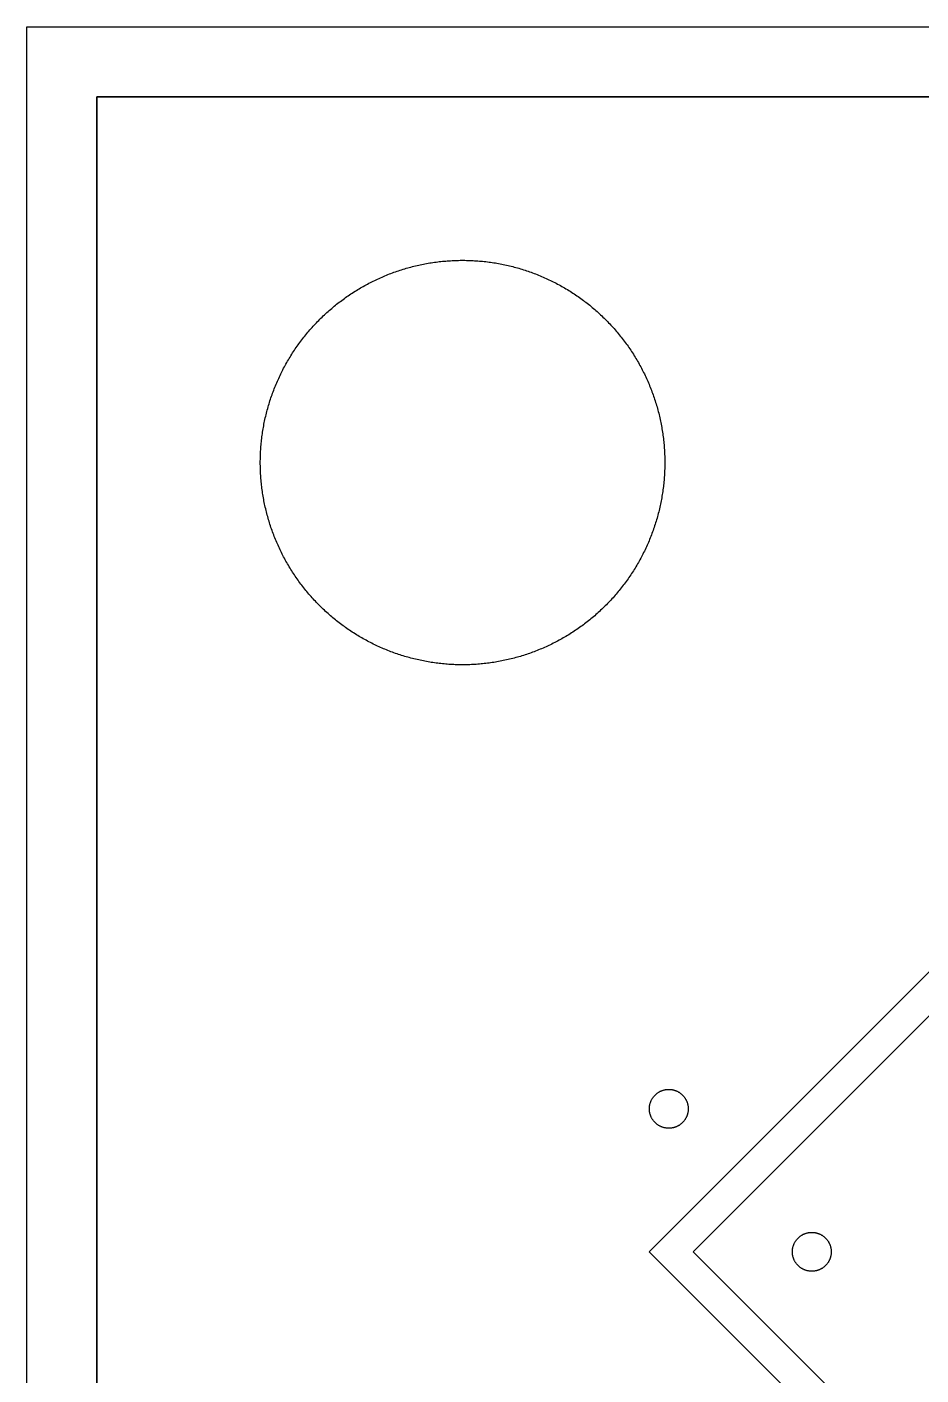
# Model space of a CAD drawing. Extents: x -16500 to 16500, y -16500 to 38576.
# Drawn here: x -16500 to -10753, y 7835 to 16500 of the extents above; entities that cross this region are included whole.
import ezdxf

# ---------------------------------------------------------------- set-up
doc = ezdxf.new("R2010")
doc.units = 0
doc.header["$MEASUREMENT"] = 0
for name, color, linetype in [('Bottom', 2, 'Continuous'), ('Top', 1, 'Continuous'), ('Vias', 60, 'Continuous')]:
    doc.layers.add(name, color=color, linetype=linetype)

msp = doc.modelspace()

# ---------------------------------------------------------------- linework, layer by layer
at = {"layer": 'Bottom', "linetype": 'Continuous'}
for points in [[(-16500, 16500), (16500, 16500), (16500, -16500), (-16500, -16500)], [(-16050, 16050), (16050, 16050), (16050, -16050), (-16050, -16050)]]:
    msp.add_lwpolyline(points, close=True, dxfattribs=at)
at = {"layer": 'Top'}
for points in [[(-16500, -16050), (-16500, 16500), (16500, 16500), (16500, -16500), (-16500, -16500), (-16500, -16050)], [(-16050, -16050), (16050, -16050), (16050, 16050), (-16050, 16050)]]:
    msp.add_lwpolyline(points, close=True, dxfattribs=at)
at = {"layer": 'Top', "linetype": 'Continuous'}
for points in [[(-5291.342, 9164.874), (-8626.704, 12500.234), (-12500.234, 8626.703), (-9290.551, 5417.021), (-13700.786, 6354.445), (-14839.727, 996.153), (-10392.695, 50.907), (-14945.686, -1169.063), (-13527.876, -6460.405), (-9164.874, -5291.342), (-12500.235, -8626.702), (-8626.705, -12500.234), (-5417.021, -9290.551), (-6354.445, -13700.786), (-996.153, -14839.727), (-50.907, -10392.695)], [(-5040.676, 9002.117), (-5233.862, 8950.353), (-5417.146, 9007.834), (-8626.704, 12217.392), (-12217.392, 8626.703), (-9007.833, 5417.146), (-9106.927, 5173.522), (-13546.739, 6117.234), (-14602.515, 1150.2), (-10162.703, 206.489), (-10204.285, 10.859), (-10316.4, -135.705), (-14700.737, -1310.485), (-13386.454, -6215.456), (-9002.117, -5040.676), (-8950.353, -5233.862), (-9007.834, -5417.145), (-12217.392, -8626.702), (-8626.704, -12217.391), (-5417.146, -9007.834), (-5173.522, -9106.927), (-6117.234, -13546.739), (-1150.2, -14602.515), (-206.489, -10162.703)]]:
    msp.add_lwpolyline(points, dxfattribs=at)
at = {"layer": 'Vias'}
for points in [[(-13705.17, 12400.01), (-13715.509, 12400.093), (-13725.847, 12400.257), (-13736.183, 12400.504), (-13746.517, 12400.833), (-13756.849, 12401.244), (-13767.176, 12401.737), (-13777.5, 12402.312), (-13787.818, 12402.97), (-13798.131, 12403.709), (-13808.438, 12404.53), (-13818.738, 12405.434), (-13829.03, 12406.419), (-13839.314, 12407.486), (-13849.589, 12408.635), (-13859.855, 12409.866), (-13870.111, 12411.178), (-13880.356, 12412.572), (-13890.59, 12414.047), (-13900.811, 12415.603), (-13911.02, 12417.241), (-13921.216, 12418.96), (-13931.397, 12420.76), (-13941.564, 12422.641), (-13951.716, 12424.602), (-13961.851, 12426.645), (-13971.971, 12428.768), (-13982.072, 12430.971), (-13992.157, 12433.254), (-14002.222, 12435.618), (-14012.269, 12438.062), (-14022.295, 12440.585), (-14032.302, 12443.188), (-14042.287, 12445.871), (-14052.251, 12448.633), (-14062.192, 12451.474), (-14072.11, 12454.394), (-14082.005, 12457.393), (-14091.876, 12460.471), (-14101.722, 12463.627), (-14111.543, 12466.861), (-14121.337, 12470.173), (-14131.105, 12473.563), (-14140.846, 12477.03), (-14150.558, 12480.575), (-14160.243, 12484.197), (-14169.898, 12487.896), (-14179.523, 12491.672), (-14189.118, 12495.524), (-14198.682, 12499.452), (-14208.215, 12503.456), (-14217.715, 12507.536), (-14227.183, 12511.691), (-14236.617, 12515.921), (-14246.018, 12520.227), (-14255.383, 12524.607), (-14264.714, 12529.061), (-14274.009, 12533.589), (-14283.268, 12538.192), (-14292.49, 12542.867), (-14301.674, 12547.616), (-14310.82, 12552.438), (-14319.928, 12557.332), (-14328.996, 12562.299), (-14338.025, 12567.337), (-14347.013, 12572.448), (-14355.96, 12577.629), (-14364.866, 12582.882), (-14373.73, 12588.205), (-14382.551, 12593.599), (-14391.329, 12599.062), (-14400.063, 12604.595), (-14408.753, 12610.198), (-14417.398, 12615.869), (-14425.998, 12621.609), (-14434.552, 12627.417), (-14443.059, 12633.293), (-14451.52, 12639.237), (-14459.932, 12645.248), (-14468.297, 12651.325), (-14476.613, 12657.469), (-14484.88, 12663.678), (-14493.098, 12669.953), (-14501.265, 12676.294), (-14509.381, 12682.699), (-14517.447, 12689.168), (-14525.46, 12695.702), (-14533.422, 12702.299), (-14541.33, 12708.959), (-14549.186, 12715.681), (-14556.988, 12722.466), (-14564.735, 12729.313), (-14572.428, 12736.221), (-14580.066, 12743.19), (-14587.648, 12750.22), (-14595.173, 12757.31), (-14602.643, 12764.459), (-14610.055, 12771.668), (-14617.409, 12778.935), (-14624.706, 12786.261), (-14631.944, 12793.644), (-14639.123, 12801.085), (-14646.242, 12808.582), (-14653.302, 12816.136), (-14660.302, 12823.746), (-14667.24, 12831.412), (-14674.118, 12839.132), (-14680.934, 12846.907), (-14687.688, 12854.735), (-14694.379, 12862.617), (-14701.008, 12870.552), (-14707.573, 12878.54), (-14714.075, 12886.58), (-14720.512, 12894.67), (-14726.885, 12902.812), (-14733.192, 12911.005), (-14739.435, 12919.247), (-14745.612, 12927.539), (-14751.722, 12935.879), (-14757.766, 12944.268), (-14763.743, 12952.705), (-14769.653, 12961.189), (-14775.495, 12969.719), (-14781.269, 12978.296), (-14786.975, 12986.919), (-14792.612, 12995.586), (-14798.18, 13004.298), (-14803.678, 13013.055), (-14809.107, 13021.854), (-14814.465, 13030.697), (-14819.753, 13039.582), (-14824.97, 13048.508), (-14830.116, 13057.476), (-14835.191, 13066.485), (-14840.193, 13075.533), (-14845.124, 13084.621), (-14849.982, 13093.748), (-14854.767, 13102.914), (-14859.48, 13112.117), (-14864.119, 13121.357), (-14868.684, 13130.634), (-14873.175, 13139.947), (-14877.593, 13149.295), (-14881.935, 13158.678), (-14886.203, 13168.096), (-14890.396, 13177.547), (-14894.514, 13187.031), (-14898.556, 13196.547), (-14902.522, 13206.096), (-14906.412, 13215.676), (-14910.226, 13225.286), (-14913.963, 13234.926), (-14917.624, 13244.596), (-14921.207, 13254.294), (-14924.713, 13264.021), (-14928.142, 13273.776), (-14931.493, 13283.557), (-14934.766, 13293.364), (-14937.961, 13303.198), (-14941.078, 13313.056), (-14944.116, 13322.939), (-14947.076, 13332.846), (-14949.956, 13342.776), (-14952.758, 13352.728), (-14955.48, 13362.703), (-14958.123, 13372.699), (-14960.687, 13382.716), (-14963.17, 13392.752), (-14965.574, 13402.808), (-14967.897, 13412.883), (-14970.141, 13422.976), (-14972.304, 13433.087), (-14974.387, 13443.214), (-14976.389, 13453.358), (-14978.31, 13463.517), (-14980.15, 13473.692), (-14981.91, 13483.88), (-14983.588, 13494.083), (-14985.185, 13504.298), (-14986.701, 13514.526), (-14988.135, 13524.765), (-14989.488, 13535.015), (-14990.76, 13545.276), (-14991.949, 13555.547), (-14993.057, 13565.827), (-14994.084, 13576.115), (-14995.028, 13586.411), (-14995.89, 13596.715), (-14996.671, 13607.025), (-14997.369, 13617.34), (-14997.986, 13627.661), (-14998.52, 13637.987), (-14998.972, 13648.317), (-14999.342, 13658.649), (-14999.63, 13668.985), (-14999.836, 13679.322), (-14999.959, 13689.661), (-15000, 13700), (-14999.959, 13710.339), (-14999.836, 13720.678), (-14999.63, 13731.015), (-14999.342, 13741.351), (-14998.972, 13751.683), (-14998.52, 13762.013), (-14997.986, 13772.339), (-14997.369, 13782.66), (-14996.671, 13792.975), (-14995.89, 13803.285), (-14995.028, 13813.589), (-14994.084, 13823.885), (-14993.057, 13834.173), (-14991.949, 13844.453), (-14990.76, 13854.724), (-14989.488, 13864.985), (-14988.135, 13875.235), (-14986.701, 13885.474), (-14985.185, 13895.702), (-14983.588, 13905.917), (-14981.91, 13916.12), (-14980.15, 13926.308), (-14978.31, 13936.483), (-14976.389, 13946.642), (-14974.387, 13956.786), (-14972.304, 13966.913), (-14970.141, 13977.024), (-14967.897, 13987.117), (-14965.574, 13997.192), (-14963.17, 14007.248), (-14960.687, 14017.284), (-14958.123, 14027.301), (-14955.48, 14037.297), (-14952.758, 14047.272), (-14949.956, 14057.224), (-14947.076, 14067.154), (-14944.116, 14077.061), (-14941.078, 14086.944), (-14937.961, 14096.802), (-14934.766, 14106.636), (-14931.493, 14116.443), (-14928.142, 14126.224), (-14924.713, 14135.979), (-14921.207, 14145.706), (-14917.624, 14155.404), (-14913.963, 14165.074), (-14910.226, 14174.714), (-14906.412, 14184.324), (-14902.522, 14193.904), (-14898.556, 14203.453), (-14894.514, 14212.969), (-14890.396, 14222.453), (-14886.203, 14231.904), (-14881.935, 14241.322), (-14877.593, 14250.705), (-14873.175, 14260.053), (-14868.684, 14269.366), (-14864.119, 14278.643), (-14859.48, 14287.883), (-14854.767, 14297.086), (-14849.982, 14306.252), (-14845.124, 14315.379), (-14840.193, 14324.467), (-14835.191, 14333.515), (-14830.116, 14342.524), (-14824.97, 14351.492), (-14819.753, 14360.418), (-14814.465, 14369.303), (-14809.107, 14378.146), (-14803.678, 14386.945), (-14798.18, 14395.702), (-14792.612, 14404.414), (-14786.975, 14413.081), (-14781.269, 14421.704), (-14775.495, 14430.281), (-14769.653, 14438.811), (-14763.743, 14447.295), (-14757.766, 14455.732), (-14751.722, 14464.121), (-14745.612, 14472.461), (-14739.435, 14480.753), (-14733.192, 14488.995), (-14726.885, 14497.188), (-14720.512, 14505.33), (-14714.075, 14513.42), (-14707.573, 14521.46), (-14701.008, 14529.448), (-14694.379, 14537.383), (-14687.688, 14545.265), (-14680.934, 14553.093), (-14674.118, 14560.868), (-14667.24, 14568.588), (-14660.302, 14576.254), (-14653.302, 14583.864), (-14646.242, 14591.418), (-14639.123, 14598.915), (-14631.944, 14606.356), (-14624.706, 14613.739), (-14617.409, 14621.065), (-14610.055, 14628.332), (-14602.643, 14635.541), (-14595.173, 14642.69), (-14587.648, 14649.78), (-14580.066, 14656.81), (-14572.428, 14663.779), (-14564.735, 14670.687), (-14556.988, 14677.534), (-14549.186, 14684.319), (-14541.33, 14691.041), (-14533.422, 14697.701), (-14525.46, 14704.298), (-14517.447, 14710.832), (-14509.381, 14717.301), (-14501.265, 14723.706), (-14493.098, 14730.047), (-14484.88, 14736.322), (-14476.613, 14742.531), (-14468.297, 14748.675), (-14459.932, 14754.752), (-14451.52, 14760.763), (-14443.059, 14766.707), (-14434.552, 14772.583), (-14425.998, 14778.391), (-14417.398, 14784.131), (-14408.753, 14789.802), (-14400.063, 14795.405), (-14391.329, 14800.938), (-14382.551, 14806.401), (-14373.73, 14811.795), (-14364.866, 14817.118), (-14355.96, 14822.371), (-14347.013, 14827.552), (-14338.025, 14832.663), (-14328.996, 14837.701), (-14319.928, 14842.668), (-14310.82, 14847.562), (-14301.674, 14852.384), (-14292.49, 14857.133), (-14283.268, 14861.808), (-14274.009, 14866.411), (-14264.714, 14870.939), (-14255.383, 14875.393), (-14246.018, 14879.773), (-14236.617, 14884.079), (-14227.183, 14888.309), (-14217.715, 14892.464), (-14208.215, 14896.544), (-14198.682, 14900.548), (-14189.118, 14904.476), (-14179.523, 14908.328), (-14169.898, 14912.104), (-14160.243, 14915.803), (-14150.558, 14919.425), (-14140.846, 14922.97), (-14131.105, 14926.437), (-14121.337, 14929.827), (-14111.543, 14933.139), (-14101.722, 14936.373), (-14091.876, 14939.529), (-14082.005, 14942.607), (-14072.11, 14945.606), (-14062.192, 14948.526), (-14052.251, 14951.367), (-14042.287, 14954.129), (-14032.302, 14956.812), (-14022.295, 14959.415), (-14012.269, 14961.938), (-14002.222, 14964.382), (-13992.157, 14966.746), (-13982.072, 14969.029), (-13971.971, 14971.232), (-13961.851, 14973.355), (-13951.716, 14975.398), (-13941.564, 14977.359), (-13931.397, 14979.24), (-13921.216, 14981.04), (-13911.02, 14982.759), (-13900.811, 14984.397), (-13890.59, 14985.953), (-13880.356, 14987.428), (-13870.111, 14988.822), (-13859.855, 14990.134), (-13849.589, 14991.365), (-13839.314, 14992.514), (-13829.03, 14993.581), (-13818.738, 14994.566), (-13808.438, 14995.47), (-13798.131, 14996.291), (-13787.818, 14997.03), (-13777.5, 14997.688), (-13767.176, 14998.263), (-13756.849, 14998.756), (-13746.517, 14999.167), (-13736.183, 14999.496), (-13725.847, 14999.743), (-13715.509, 14999.907), (-13705.17, 14999.99), (-13694.83, 14999.99), (-13684.491, 14999.907), (-13674.153, 14999.743), (-13663.817, 14999.496), (-13653.483, 14999.167), (-13643.151, 14998.756), (-13632.824, 14998.263), (-13622.5, 14997.688), (-13612.182, 14997.03), (-13601.869, 14996.291), (-13591.562, 14995.47), (-13581.262, 14994.566), (-13570.97, 14993.581), (-13560.686, 14992.514), (-13550.411, 14991.365), (-13540.145, 14990.134), (-13529.889, 14988.822), (-13519.644, 14987.428), (-13509.41, 14985.953), (-13499.189, 14984.397), (-13488.98, 14982.759), (-13478.784, 14981.04), (-13468.603, 14979.24), (-13458.436, 14977.359), (-13448.284, 14975.398), (-13438.149, 14973.355), (-13428.029, 14971.232), (-13417.928, 14969.029), (-13407.843, 14966.746), (-13397.778, 14964.382), (-13387.731, 14961.938), (-13377.705, 14959.415), (-13367.698, 14956.812), (-13357.713, 14954.129), (-13347.749, 14951.367), (-13337.808, 14948.526), (-13327.89, 14945.606), (-13317.995, 14942.607), (-13308.124, 14939.529), (-13298.278, 14936.373), (-13288.457, 14933.139), (-13278.663, 14929.827), (-13268.895, 14926.437), (-13259.154, 14922.97), (-13249.442, 14919.425), (-13239.757, 14915.803), (-13230.102, 14912.104), (-13220.477, 14908.328), (-13210.882, 14904.476), (-13201.318, 14900.548), (-13191.785, 14896.544), (-13182.285, 14892.464), (-13172.817, 14888.309), (-13163.383, 14884.079), (-13153.982, 14879.773), (-13144.617, 14875.393), (-13135.286, 14870.939), (-13125.991, 14866.411), (-13116.732, 14861.808), (-13107.51, 14857.133), (-13098.326, 14852.384), (-13089.18, 14847.562), (-13080.072, 14842.668), (-13071.004, 14837.701), (-13061.975, 14832.663), (-13052.987, 14827.552), (-13044.04, 14822.371), (-13035.134, 14817.118), (-13026.27, 14811.795), (-13017.449, 14806.401), (-13008.671, 14800.938), (-12999.937, 14795.405), (-12991.247, 14789.802), (-12982.602, 14784.131), (-12974.002, 14778.391), (-12965.448, 14772.583), (-12956.941, 14766.707), (-12948.48, 14760.763), (-12940.068, 14754.752), (-12931.703, 14748.675), (-12923.387, 14742.531), (-12915.12, 14736.322), (-12906.902, 14730.047), (-12898.735, 14723.706), (-12890.619, 14717.301), (-12882.553, 14710.832), (-12874.54, 14704.298), (-12866.578, 14697.701), (-12858.67, 14691.041), (-12850.814, 14684.319), (-12843.012, 14677.534), (-12835.265, 14670.687), (-12827.572, 14663.779), (-12819.934, 14656.81), (-12812.352, 14649.78), (-12804.827, 14642.69), (-12797.357, 14635.541), (-12789.945, 14628.332), (-12782.591, 14621.065), (-12775.294, 14613.739), (-12768.056, 14606.356), (-12760.877, 14598.915), (-12753.758, 14591.418), (-12746.698, 14583.864), (-12739.698, 14576.254), (-12732.76, 14568.588), (-12725.882, 14560.868), (-12719.066, 14553.093), (-12712.312, 14545.265), (-12705.621, 14537.383), (-12698.992, 14529.448), (-12692.427, 14521.46), (-12685.925, 14513.42), (-12679.488, 14505.33), (-12673.115, 14497.188), (-12666.808, 14488.995), (-12660.565, 14480.753), (-12654.388, 14472.461), (-12648.278, 14464.121), (-12642.234, 14455.732), (-12636.257, 14447.295), (-12630.347, 14438.811), (-12624.505, 14430.281), (-12618.731, 14421.704), (-12613.025, 14413.081), (-12607.388, 14404.414), (-12601.82, 14395.702), (-12596.322, 14386.945), (-12590.893, 14378.146), (-12585.535, 14369.303), (-12580.247, 14360.418), (-12575.03, 14351.492), (-12569.884, 14342.524), (-12564.809, 14333.515), (-12559.807, 14324.467), (-12554.876, 14315.379), (-12550.018, 14306.252), (-12545.233, 14297.086), (-12540.52, 14287.883), (-12535.881, 14278.643), (-12531.316, 14269.366), (-12526.825, 14260.053), (-12522.407, 14250.705), (-12518.065, 14241.322), (-12513.797, 14231.904), (-12509.604, 14222.453), (-12505.486, 14212.969), (-12501.444, 14203.453), (-12497.478, 14193.904), (-12493.588, 14184.324), (-12489.774, 14174.714), (-12486.037, 14165.074), (-12482.376, 14155.404), (-12478.793, 14145.706), (-12475.287, 14135.979), (-12471.858, 14126.224), (-12468.507, 14116.443), (-12465.234, 14106.636), (-12462.039, 14096.802), (-12458.922, 14086.944), (-12455.884, 14077.061), (-12452.924, 14067.154), (-12450.044, 14057.224), (-12447.242, 14047.272), (-12444.52, 14037.297), (-12441.877, 14027.301), (-12439.313, 14017.284), (-12436.83, 14007.248), (-12434.426, 13997.192), (-12432.103, 13987.117), (-12429.859, 13977.024), (-12427.696, 13966.913), (-12425.613, 13956.786), (-12423.611, 13946.642), (-12421.69, 13936.483), (-12419.85, 13926.308), (-12418.09, 13916.12), (-12416.412, 13905.917), (-12414.815, 13895.702), (-12413.299, 13885.474), (-12411.865, 13875.235), (-12410.512, 13864.985), (-12409.24, 13854.724), (-12408.051, 13844.453), (-12406.943, 13834.173), (-12405.916, 13823.885), (-12404.972, 13813.589), (-12404.11, 13803.285), (-12403.329, 13792.975), (-12402.631, 13782.66), (-12402.014, 13772.339), (-12401.48, 13762.013), (-12401.028, 13751.683), (-12400.658, 13741.351), (-12400.37, 13731.015), (-12400.164, 13720.678), (-12400.041, 13710.339), (-12400, 13700), (-12400.041, 13689.661), (-12400.164, 13679.322), (-12400.37, 13668.985), (-12400.658, 13658.649), (-12401.028, 13648.317), (-12401.48, 13637.987), (-12402.014, 13627.661), (-12402.631, 13617.34), (-12403.329, 13607.025), (-12404.11, 13596.715), (-12404.972, 13586.411), (-12405.916, 13576.115), (-12406.943, 13565.827), (-12408.051, 13555.547), (-12409.24, 13545.276), (-12410.512, 13535.015), (-12411.865, 13524.765), (-12413.299, 13514.526), (-12414.815, 13504.298), (-12416.412, 13494.083), (-12418.09, 13483.88), (-12419.85, 13473.692), (-12421.69, 13463.517), (-12423.611, 13453.358), (-12425.613, 13443.214), (-12427.696, 13433.087), (-12429.859, 13422.976), (-12432.103, 13412.883), (-12434.426, 13402.808), (-12436.83, 13392.752), (-12439.313, 13382.716), (-12441.877, 13372.699), (-12444.52, 13362.703), (-12447.242, 13352.728), (-12450.044, 13342.776), (-12452.924, 13332.846), (-12455.884, 13322.939), (-12458.922, 13313.056), (-12462.039, 13303.198), (-12465.234, 13293.364), (-12468.507, 13283.557), (-12471.858, 13273.776), (-12475.287, 13264.021), (-12478.793, 13254.294), (-12482.376, 13244.596), (-12486.037, 13234.926), (-12489.774, 13225.286), (-12493.588, 13215.676), (-12497.478, 13206.096), (-12501.444, 13196.547), (-12505.486, 13187.031), (-12509.604, 13177.547), (-12513.797, 13168.096), (-12518.065, 13158.678), (-12522.407, 13149.295), (-12526.825, 13139.947), (-12531.316, 13130.634), (-12535.881, 13121.357), (-12540.52, 13112.117), (-12545.233, 13102.914), (-12550.018, 13093.748), (-12554.876, 13084.621), (-12559.807, 13075.533), (-12564.809, 13066.485), (-12569.884, 13057.476), (-12575.03, 13048.508), (-12580.247, 13039.582), (-12585.535, 13030.697), (-12590.893, 13021.854), (-12596.322, 13013.055), (-12601.82, 13004.298), (-12607.388, 12995.586), (-12613.025, 12986.919), (-12618.731, 12978.296), (-12624.505, 12969.719), (-12630.347, 12961.189), (-12636.257, 12952.705), (-12642.234, 12944.268), (-12648.278, 12935.879), (-12654.388, 12927.539), (-12660.565, 12919.247), (-12666.808, 12911.005), (-12673.115, 12902.812), (-12679.488, 12894.67), (-12685.925, 12886.58), (-12692.427, 12878.54), (-12698.992, 12870.552), (-12705.621, 12862.617), (-12712.312, 12854.735), (-12719.066, 12846.907), (-12725.882, 12839.132), (-12732.76, 12831.412), (-12739.698, 12823.746), (-12746.698, 12816.136), (-12753.758, 12808.582), (-12760.877, 12801.085), (-12768.056, 12793.644), (-12775.294, 12786.261), (-12782.591, 12778.935), (-12789.945, 12771.668), (-12797.357, 12764.459), (-12804.827, 12757.31), (-12812.352, 12750.22), (-12819.934, 12743.19), (-12827.572, 12736.221), (-12835.265, 12729.313), (-12843.012, 12722.466), (-12850.814, 12715.681), (-12858.67, 12708.959), (-12866.578, 12702.299), (-12874.54, 12695.702), (-12882.553, 12689.168), (-12890.619, 12682.699), (-12898.735, 12676.294), (-12906.902, 12669.953), (-12915.12, 12663.678), (-12923.387, 12657.469), (-12931.703, 12651.325), (-12940.068, 12645.248), (-12948.48, 12639.237), (-12956.941, 12633.293), (-12965.448, 12627.417), (-12974.002, 12621.609), (-12982.602, 12615.869), (-12991.247, 12610.198), (-12999.937, 12604.595), (-13008.671, 12599.062), (-13017.449, 12593.599), (-13026.27, 12588.205), (-13035.134, 12582.882), (-13044.04, 12577.629), (-13052.987, 12572.448), (-13061.975, 12567.337), (-13071.004, 12562.299), (-13080.072, 12557.332), (-13089.18, 12552.438), (-13098.326, 12547.616), (-13107.51, 12542.867), (-13116.732, 12538.192), (-13125.991, 12533.589), (-13135.286, 12529.061), (-13144.617, 12524.607), (-13153.982, 12520.227), (-13163.383, 12515.921), (-13172.817, 12511.691), (-13182.285, 12507.536), (-13191.785, 12503.456), (-13201.318, 12499.452), (-13210.882, 12495.524), (-13220.477, 12491.672), (-13230.102, 12487.896), (-13239.757, 12484.197), (-13249.442, 12480.575), (-13259.154, 12477.03), (-13268.895, 12473.563), (-13278.663, 12470.173), (-13288.457, 12466.861), (-13298.278, 12463.627), (-13308.124, 12460.471), (-13317.995, 12457.393), (-13327.89, 12454.394), (-13337.808, 12451.474), (-13347.749, 12448.633), (-13357.713, 12445.871), (-13367.698, 12443.188), (-13377.705, 12440.585), (-13387.731, 12438.062), (-13397.778, 12435.618), (-13407.843, 12433.254), (-13417.928, 12430.971), (-13428.029, 12428.768), (-13438.149, 12426.645), (-13448.284, 12424.602), (-13458.436, 12422.641), (-13468.603, 12420.76), (-13478.784, 12418.96), (-13488.98, 12417.241), (-13499.189, 12415.603), (-13509.41, 12414.047), (-13519.644, 12412.572), (-13529.889, 12411.178), (-13540.145, 12409.866), (-13550.411, 12408.635), (-13560.686, 12407.486), (-13570.97, 12406.419), (-13581.262, 12405.434), (-13591.562, 12404.53), (-13601.869, 12403.709), (-13612.182, 12402.97), (-13622.5, 12402.312), (-13632.824, 12401.737), (-13643.151, 12401.244), (-13653.483, 12400.833), (-13663.817, 12400.504), (-13674.153, 12400.257), (-13684.491, 12400.093), (-13694.83, 12400.01)], [(-12375.978, 9420.952), (-12379.196, 9421.035), (-12382.41, 9421.201), (-12385.62, 9421.449), (-12388.821, 9421.78), (-12392.013, 9422.193), (-12395.194, 9422.689), (-12398.36, 9423.266), (-12401.511, 9423.924), (-12404.644, 9424.664), (-12407.757, 9425.483), (-12410.847, 9426.383), (-12413.913, 9427.362), (-12416.953, 9428.419), (-12419.965, 9429.555), (-12422.947, 9430.767), (-12425.896, 9432.056), (-12428.811, 9433.421), (-12431.691, 9434.86), (-12434.532, 9436.372), (-12437.333, 9437.958), (-12440.092, 9439.615), (-12442.808, 9441.342), (-12445.479, 9443.139), (-12448.102, 9445.004), (-12450.677, 9446.936), (-12453.201, 9448.934), (-12455.672, 9450.996), (-12458.09, 9453.121), (-12460.452, 9455.307), (-12462.757, 9457.553), (-12465.004, 9459.859), (-12467.19, 9462.221), (-12469.315, 9464.638), (-12471.377, 9467.11), (-12473.375, 9469.634), (-12475.307, 9472.208), (-12477.172, 9474.832), (-12478.968, 9477.502), (-12480.696, 9480.218), (-12482.353, 9482.978), (-12483.938, 9485.779), (-12485.451, 9488.62), (-12486.89, 9491.499), (-12488.255, 9494.415), (-12489.544, 9497.364), (-12490.756, 9500.346), (-12491.892, 9503.357), (-12492.949, 9506.397), (-12493.928, 9509.464), (-12494.828, 9512.554), (-12495.647, 9515.667), (-12496.387, 9518.8), (-12497.045, 9521.95), (-12497.622, 9525.117), (-12498.117, 9528.297), (-12498.531, 9531.489), (-12498.862, 9534.691), (-12499.11, 9537.9), (-12499.276, 9541.115), (-12499.359, 9544.332), (-12499.359, 9547.551), (-12499.276, 9550.769), (-12499.11, 9553.983), (-12498.862, 9557.193), (-12498.531, 9560.394), (-12498.117, 9563.586), (-12497.622, 9566.767), (-12497.045, 9569.933), (-12496.387, 9573.084), (-12495.647, 9576.217), (-12494.828, 9579.329), (-12493.928, 9582.42), (-12492.949, 9585.486), (-12491.892, 9588.526), (-12490.756, 9591.538), (-12489.544, 9594.52), (-12488.255, 9597.469), (-12486.89, 9600.384), (-12485.451, 9603.263), (-12483.938, 9606.105), (-12482.353, 9608.906), (-12480.696, 9611.665), (-12478.968, 9614.381), (-12477.172, 9617.052), (-12475.307, 9619.675), (-12473.375, 9622.25), (-12471.377, 9624.774), (-12469.315, 9627.245), (-12467.19, 9629.663), (-12465.004, 9632.025), (-12462.757, 9634.33), (-12460.452, 9636.577), (-12458.09, 9638.763), (-12455.672, 9640.888), (-12453.201, 9642.95), (-12450.677, 9644.947), (-12448.102, 9646.879), (-12445.479, 9648.744), (-12442.808, 9650.541), (-12440.092, 9652.269), (-12437.333, 9653.926), (-12434.532, 9655.511), (-12431.691, 9657.024), (-12428.811, 9658.463), (-12425.896, 9659.827), (-12422.947, 9661.116), (-12419.965, 9662.329), (-12416.953, 9663.464), (-12413.913, 9664.522), (-12410.847, 9665.501), (-12407.757, 9666.4), (-12404.644, 9667.22), (-12401.511, 9667.959), (-12398.36, 9668.618), (-12395.194, 9669.195), (-12392.013, 9669.69), (-12388.821, 9670.104), (-12385.62, 9670.434), (-12382.41, 9670.683), (-12379.196, 9670.849), (-12375.978, 9670.931), (-12372.76, 9670.931), (-12369.542, 9670.849), (-12366.327, 9670.683), (-12363.118, 9670.434), (-12359.917, 9670.104), (-12356.724, 9669.69), (-12353.544, 9669.195), (-12350.377, 9668.618), (-12347.227, 9667.959), (-12344.094, 9667.22), (-12340.981, 9666.4), (-12337.891, 9665.501), (-12334.825, 9664.522), (-12331.785, 9663.464), (-12328.773, 9662.329), (-12325.791, 9661.116), (-12322.842, 9659.827), (-12319.926, 9658.463), (-12317.047, 9657.024), (-12314.206, 9655.511), (-12311.405, 9653.926), (-12308.645, 9652.269), (-12305.93, 9650.541), (-12303.259, 9648.744), (-12300.636, 9646.879), (-12298.061, 9644.947), (-12295.537, 9642.95), (-12293.066, 9640.888), (-12290.648, 9638.763), (-12288.286, 9636.577), (-12285.981, 9634.33), (-12283.734, 9632.025), (-12281.548, 9629.663), (-12279.423, 9627.245), (-12277.361, 9624.774), (-12275.363, 9622.25), (-12273.431, 9619.675), (-12271.566, 9617.052), (-12269.769, 9614.381), (-12268.042, 9611.665), (-12266.385, 9608.906), (-12264.8, 9606.105), (-12263.287, 9603.263), (-12261.848, 9600.384), (-12260.483, 9597.469), (-12259.194, 9594.52), (-12257.982, 9591.538), (-12256.846, 9588.526), (-12255.789, 9585.486), (-12254.81, 9582.42), (-12253.91, 9579.329), (-12253.091, 9576.217), (-12252.351, 9573.084), (-12251.693, 9569.933), (-12251.116, 9566.767), (-12250.621, 9563.586), (-12250.207, 9560.394), (-12249.876, 9557.193), (-12249.628, 9553.983), (-12249.462, 9550.769), (-12249.379, 9547.551), (-12249.379, 9544.332), (-12249.462, 9541.115), (-12249.628, 9537.9), (-12249.876, 9534.691), (-12250.207, 9531.489), (-12250.621, 9528.297), (-12251.116, 9525.117), (-12251.693, 9521.95), (-12252.351, 9518.8), (-12253.091, 9515.667), (-12253.91, 9512.554), (-12254.81, 9509.464), (-12255.789, 9506.397), (-12256.846, 9503.357), (-12257.982, 9500.346), (-12259.194, 9497.364), (-12260.483, 9494.415), (-12261.848, 9491.499), (-12263.287, 9488.62), (-12264.8, 9485.779), (-12266.385, 9482.978), (-12268.042, 9480.218), (-12269.769, 9477.502), (-12271.566, 9474.832), (-12273.431, 9472.208), (-12275.363, 9469.634), (-12277.361, 9467.11), (-12279.423, 9464.638), (-12281.548, 9462.221), (-12283.734, 9459.859), (-12285.981, 9457.553), (-12288.286, 9455.307), (-12290.648, 9453.121), (-12293.066, 9450.996), (-12295.537, 9448.934), (-12298.061, 9446.936), (-12300.636, 9445.004), (-12303.259, 9443.139), (-12305.93, 9441.342), (-12308.645, 9439.615), (-12311.405, 9437.958), (-12314.206, 9436.372), (-12317.047, 9434.86), (-12319.926, 9433.421), (-12322.842, 9432.056), (-12325.791, 9430.767), (-12328.773, 9429.555), (-12331.785, 9428.419), (-12334.825, 9427.362), (-12337.891, 9426.383), (-12340.981, 9425.483), (-12344.094, 9424.664), (-12347.227, 9423.924), (-12350.377, 9423.266), (-12353.544, 9422.689), (-12356.724, 9422.193), (-12359.917, 9421.78), (-12363.118, 9421.449), (-12366.327, 9421.201), (-12369.542, 9421.035), (-12372.76, 9420.952)], [(-11456.74, 8501.713), (-11459.957, 8501.796), (-11463.172, 8501.962), (-11466.381, 8502.21), (-11469.583, 8502.541), (-11472.775, 8502.955), (-11475.955, 8503.45), (-11479.122, 8504.027), (-11482.272, 8504.685), (-11485.405, 8505.425), (-11488.518, 8506.244), (-11491.608, 8507.144), (-11494.674, 8508.123), (-11497.715, 8509.18), (-11500.726, 8510.316), (-11503.708, 8511.528), (-11506.657, 8512.817), (-11509.573, 8514.182), (-11512.452, 8515.621), (-11515.293, 8517.134), (-11518.094, 8518.719), (-11520.854, 8520.376), (-11523.57, 8522.104), (-11526.24, 8523.9), (-11528.863, 8525.765), (-11531.438, 8527.697), (-11533.962, 8529.695), (-11536.433, 8531.757), (-11538.851, 8533.882), (-11541.213, 8536.068), (-11543.518, 8538.315), (-11545.765, 8540.62), (-11547.951, 8542.982), (-11550.076, 8545.4), (-11552.138, 8547.871), (-11554.136, 8550.395), (-11556.068, 8552.97), (-11557.933, 8555.593), (-11559.73, 8558.264), (-11561.457, 8560.979), (-11563.114, 8563.739), (-11564.699, 8566.54), (-11566.212, 8569.381), (-11567.651, 8572.26), (-11569.016, 8575.176), (-11570.305, 8578.125), (-11571.517, 8581.107), (-11572.653, 8584.119), (-11573.71, 8587.159), (-11574.689, 8590.225), (-11575.589, 8593.315), (-11576.408, 8596.428), (-11577.148, 8599.561), (-11577.806, 8602.711), (-11578.383, 8605.878), (-11578.879, 8609.058), (-11579.292, 8612.251), (-11579.623, 8615.452), (-11579.871, 8618.661), (-11580.037, 8621.876), (-11580.12, 8625.094), (-11580.12, 8628.312), (-11580.037, 8631.53), (-11579.871, 8634.745), (-11579.623, 8637.954), (-11579.292, 8641.155), (-11578.879, 8644.348), (-11578.383, 8647.528), (-11577.806, 8650.695), (-11577.148, 8653.845), (-11576.408, 8656.978), (-11575.589, 8660.091), (-11574.689, 8663.181), (-11573.71, 8666.247), (-11572.653, 8669.287), (-11571.517, 8672.299), (-11570.305, 8675.281), (-11569.016, 8678.23), (-11567.651, 8681.146), (-11566.212, 8684.025), (-11564.699, 8686.866), (-11563.114, 8689.667), (-11561.457, 8692.427), (-11559.73, 8695.142), (-11557.933, 8697.813), (-11556.068, 8700.436), (-11554.136, 8703.011), (-11552.138, 8705.535), (-11550.076, 8708.006), (-11547.951, 8710.424), (-11545.765, 8712.786), (-11543.518, 8715.091), (-11541.213, 8717.338), (-11538.851, 8719.524), (-11536.433, 8721.649), (-11533.962, 8723.711), (-11531.438, 8725.709), (-11528.863, 8727.641), (-11526.24, 8729.506), (-11523.57, 8731.302), (-11520.854, 8733.03), (-11518.094, 8734.687), (-11515.293, 8736.272), (-11512.452, 8737.785), (-11509.573, 8739.224), (-11506.657, 8740.589), (-11503.708, 8741.878), (-11500.726, 8743.09), (-11497.715, 8744.226), (-11494.674, 8745.283), (-11491.608, 8746.262), (-11488.518, 8747.162), (-11485.405, 8747.981), (-11482.272, 8748.721), (-11479.122, 8749.379), (-11475.955, 8749.956), (-11472.775, 8750.451), (-11469.583, 8750.865), (-11466.381, 8751.196), (-11463.172, 8751.444), (-11459.957, 8751.61), (-11456.74, 8751.693), (-11453.521, 8751.693), (-11450.303, 8751.61), (-11447.089, 8751.444), (-11443.879, 8751.196), (-11440.678, 8750.865), (-11437.486, 8750.451), (-11434.305, 8749.956), (-11431.139, 8749.379), (-11427.988, 8748.721), (-11424.855, 8747.981), (-11421.743, 8747.162), (-11418.652, 8746.262), (-11415.586, 8745.283), (-11412.546, 8744.226), (-11409.534, 8743.09), (-11406.552, 8741.878), (-11403.603, 8740.589), (-11400.688, 8739.224), (-11397.808, 8737.785), (-11394.967, 8736.272), (-11392.166, 8734.687), (-11389.407, 8733.03), (-11386.691, 8731.302), (-11384.02, 8729.506), (-11381.397, 8727.641), (-11378.822, 8725.709), (-11376.298, 8723.711), (-11373.827, 8721.649), (-11371.409, 8719.524), (-11369.047, 8717.338), (-11366.742, 8715.091), (-11364.495, 8712.786), (-11362.309, 8710.424), (-11360.184, 8708.006), (-11358.122, 8705.535), (-11356.124, 8703.011), (-11354.193, 8700.436), (-11352.328, 8697.813), (-11350.531, 8695.142), (-11348.803, 8692.427), (-11347.146, 8689.667), (-11345.561, 8686.866), (-11344.048, 8684.025), (-11342.609, 8681.146), (-11341.244, 8678.23), (-11339.956, 8675.281), (-11338.743, 8672.299), (-11337.608, 8669.287), (-11336.55, 8666.247), (-11335.571, 8663.181), (-11334.672, 8660.091), (-11333.852, 8656.978), (-11333.113, 8653.845), (-11332.454, 8650.695), (-11331.877, 8647.528), (-11331.382, 8644.348), (-11330.968, 8641.155), (-11330.637, 8637.954), (-11330.389, 8634.745), (-11330.223, 8631.53), (-11330.14, 8628.312), (-11330.14, 8625.094), (-11330.223, 8621.876), (-11330.389, 8618.661), (-11330.637, 8615.452), (-11330.968, 8612.251), (-11331.382, 8609.058), (-11331.877, 8605.878), (-11332.454, 8602.711), (-11333.113, 8599.561), (-11333.852, 8596.428), (-11334.672, 8593.315), (-11335.571, 8590.225), (-11336.55, 8587.159), (-11337.608, 8584.119), (-11338.743, 8581.107), (-11339.956, 8578.125), (-11341.244, 8575.176), (-11342.609, 8572.26), (-11344.048, 8569.381), (-11345.561, 8566.54), (-11347.146, 8563.739), (-11348.803, 8560.979), (-11350.531, 8558.264), (-11352.328, 8555.593), (-11354.193, 8552.97), (-11356.124, 8550.395), (-11358.122, 8547.871), (-11360.184, 8545.4), (-11362.309, 8542.982), (-11364.495, 8540.62), (-11366.742, 8538.315), (-11369.047, 8536.068), (-11371.409, 8533.882), (-11373.827, 8531.757), (-11376.298, 8529.695), (-11378.822, 8527.697), (-11381.397, 8525.765), (-11384.02, 8523.9), (-11386.691, 8522.104), (-11389.407, 8520.376), (-11392.166, 8518.719), (-11394.967, 8517.134), (-11397.808, 8515.621), (-11400.688, 8514.182), (-11403.603, 8512.817), (-11406.552, 8511.528), (-11409.534, 8510.316), (-11412.546, 8509.18), (-11415.586, 8508.123), (-11418.652, 8507.144), (-11421.743, 8506.244), (-11424.855, 8505.425), (-11427.988, 8504.685), (-11431.139, 8504.027), (-11434.305, 8503.45), (-11437.486, 8502.955), (-11440.678, 8502.541), (-11443.879, 8502.21), (-11447.089, 8501.962), (-11450.303, 8501.796), (-11453.521, 8501.713)]]:
    msp.add_lwpolyline(points, close=True, dxfattribs=at)

doc.saveas('drawing.dxf')
